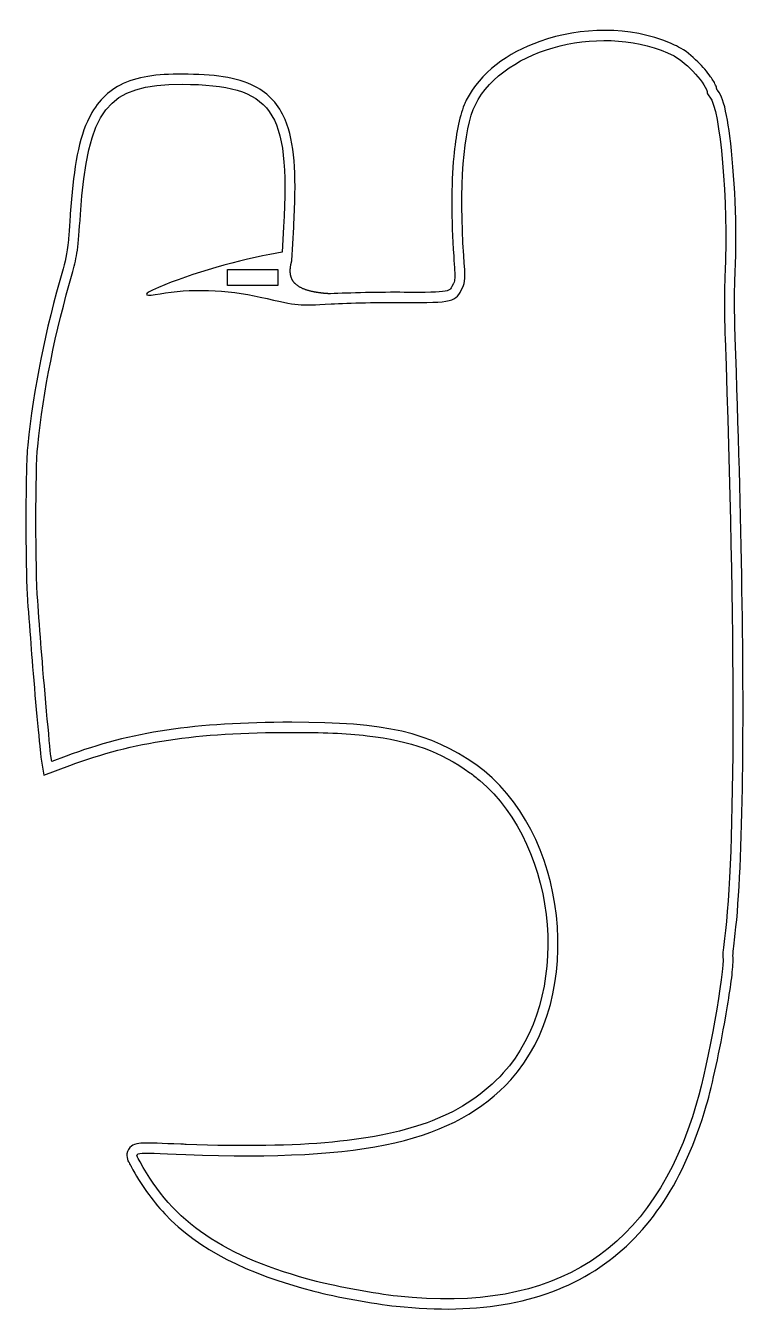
# Model space of a CAD drawing. Header units: millimetres. Extents: x -28 to 43, y -42 to 86.
import ezdxf

# ---------------------------------------------------------------- set-up
doc = ezdxf.new("R2010")
doc.units = ezdxf.units.MM
doc.layers.get('0').update_dxf_attribs({"linetype": 'CONTINUOUS'})

msp = doc.modelspace()

# ---------------------------------------------------------------- linework, layer by layer
for p, q in [((-2.1, 65.67), (-2.24, 63.17)), ((-1.28, 62.33), (-1.1, 65.62)), ((-2.24, 63.17), (-3.45, 62.94)), ((-26.12, 13.16), (-25.84, 11.39)), ((-25.04, 12.75), (-25.13, 13.31)), ((-23.62, 13.28), (-25.04, 12.75)), ((-25.84, 11.39), (-23.27, 12.35))]:
    msp.add_line(p, q)
msp.add_lwpolyline([(-2.66, 59.85), (-7.66, 59.85), (-7.66, 61.45), (-2.66, 61.45)], close=True)
for points, knots in [([(36.99, 83.46), (36.73, 83.6), (36.47, 83.72), (36.2, 83.83), (32.17, 85.56), (27.31, 85.45), (23.25, 84.01), (20.07, 82.88), (17.34, 80.92), (15.98, 78.19)], [-0.9999985, -0.9999985, -0.9999985, -0.9999985, -0.9640125, -0.9640125, -0.9640125, -0.422693, -0.422693, -0.422693, -0.0000006, -0.0000006, -0.0000006, -0.0000006]), ([(40.81, 79.2), (40.78, 79.34), (40.74, 79.46), (40.7, 79.57), (40.57, 79.9), (40.38, 80.2), (40.16, 80.51), (39.82, 81), (39.38, 81.51), (38.9, 81.98), (38.3, 82.58), (37.66, 83.12), (36.99, 83.46)], [-0.9571474, -0.9571474, -0.9571474, -0.9571474, -0.8916082, -0.8916082, -0.8916082, -0.694766, -0.694766, -0.694766, -0.3895321, -0.3895321, -0.3895321, 0, 0, 0, 0]), ([(-12.12, 80.77), (-14.63, 80.79), (-16.64, 80.53), (-18.28, 79.68), (-19.71, 78.94), (-20.79, 77.73), (-21.52, 76.1), (-22.49, 73.92), (-22.94, 70.99), (-23.21, 66.94), (-23.21, 66.94), (-23.21, 66.94), (-23.21, 66.94)], [-1, -1, -1, -1, -0.671734, -0.671734, -0.671734, -0.38465, -0.38465, -0.38465, 0, 0, 0, 0.000002, 0.000002, 0.000002, 0.000002]), ([(-1.1, 65.62), (-1.08, 65.95), (-1.07, 66.28), (-1.05, 66.6), (-0.85, 70.94), (-1, 73.99), (-1.95, 76.27), (-2.56, 77.74), (-3.58, 78.86), (-4.94, 79.56), (-6.75, 80.5), (-9.08, 80.76), (-12.12, 80.77)], [-1, -1, -1, -1, -0.9715, -0.9715, -0.9715, -0.5848394, -0.5848394, -0.5848394, -0.3340108, -0.3340108, -0.3340108, -0.0000008, -0.0000008, -0.0000008, -0.0000008]), ([(40.83, 79.18), (40.83, 79.18), (40.83, 79.18), (40.83, 79.18), (40.82, 79.18), (40.81, 79.19), (40.81, 79.2)], [-1.0000196, -1.0000196, -1.0000196, -1.0000196, -1, -1, -1, -0.8717913, -0.8717913, -0.8717913, -0.8717913]), ([(42.59, 61.18), (42.59, 61.18), (42.59, 61.18), (42.59, 61.19), (42.8, 65.57), (42.54, 70.93), (42.06, 74.63), (41.87, 76.15), (41.64, 77.37), (41.34, 78.24), (41.22, 78.58), (41.11, 78.87), (40.83, 79.18), (40.83, 79.18), (40.83, 79.18), (40.83, 79.18)], [-1.000016, -1.000016, -1.000016, -1.000016, -1, -1, -1, -0.365548, -0.365548, -0.365548, -0.103822, -0.103822, -0.103822, 0, 0, 0, 0.000008, 0.000008, 0.000008, 0.000008]), ([(15.98, 78.19), (15.91, 78.05), (15.85, 77.9), (15.78, 77.75), (15.26, 76.47), (14.94, 74.73), (14.74, 72.62), (14.48, 69.82), (14.47, 66.39), (14.73, 62.77), (14.73, 62.77), (14.73, 62.77), (14.73, 62.77)], [-1, -1, -1, -1, -0.95042, -0.95042, -0.95042, -0.541746, -0.541746, -0.541746, 0, 0, 0, 0.000003, 0.000003, 0.000003, 0.000003]), ([(-23.21, 66.94), (-23.26, 66.15), (-23.31, 65.5), (-23.35, 64.96), (-23.5, 63.24), (-23.62, 62.58), (-23.93, 61.51)], [-0.9999965, -0.9999965, -0.9999965, -0.9999965, -0.7594248, -0.7594248, -0.7594248, 0, 0, 0, 0]), ([(14.73, 62.77), (14.82, 61.58), (14.85, 60.93), (14.84, 60.6), (14.82, 60.29), (14.81, 60.3), (14.7, 60.06)], [-0.9999951, -0.9999951, -0.9999951, -0.9999951, -0.4848851, -0.4848851, -0.4848851, 0, 0, 0, 0]), ([(14.7, 60.06), (14.69, 60.03), (14.68, 60.01), (14.67, 59.99), (14.51, 59.65), (14.41, 59.52), (14.35, 59.47), (14.29, 59.42), (14.21, 59.36), (13.88, 59.3), (13.29, 59.19), (12.03, 59.16), (9.83, 59.18)], [-0.9999725, -0.9999725, -0.9999725, -0.9999725, -0.9808438, -0.9808438, -0.9808438, -0.7085713, -0.7085713, -0.7085713, -0.4580686, -0.4580686, -0.4580686, 0, 0, 0, 0]), ([(42.52, -4.91), (42.94, -1.7), (43.2, 3.4), (43.31, 10.11), (43.49, 21.16), (43.25, 36.54), (42.59, 54.68), (42.59, 54.68), (42.59, 54.68), (42.59, 54.68)], [-1, -1, -1, -1, -0.621969, -0.621969, -0.621969, 0, 0, 0, 0, 0, 0, 0]), ([(-27.43, 44.04), (-27.5, 43.44), (-27.53, 42.47), (-27.56, 41.23), (-27.6, 39.43), (-27.62, 37.11), (-27.6, 34.9), (-27.59, 32.32), (-27.54, 29.91), (-27.44, 28.61)], [-0.9999953, -0.9999953, -0.9999953, -0.9999953, -0.7598488, -0.7598488, -0.7598488, -0.4095972, -0.4095972, -0.4095972, 0, 0, 0, 0]), ([(-27.08, 23.86), (-26.88, 21.18), (-26.41, 15.86), (-26.2, 13.88), (-26.16, 13.54), (-26.14, 13.32), (-26.12, 13.16)], [-0.9999988, -0.9999988, -0.9999988, -0.9999988, -0.1451918, -0.1451918, -0.1451918, -0.0006525, -0.0006525, -0.0006525, -0.0006525]), ([(-23.27, 12.35), (-16.93, 14.71), (-10.9, 15.62), (-1.28, 15.63), (-1.28, 15.63), (-1.28, 15.63), (-1.28, 15.63)], [-1, -1, -1, -1, 0, 0, 0, 0.000001, 0.000001, 0.000001, 0.000001]), ([(-1.28, 15.63), (1.65, 15.64), (4.08, 15.54), (6.17, 15.3), (10.58, 14.79), (13.4, 13.71), (16.33, 11.64)], [-0.9999992, -0.9999992, -0.9999992, -0.9999992, -0.6796317, -0.6796317, -0.6796317, -0.0000024, -0.0000024, -0.0000024, -0.0000024]), ([(16.33, 11.64), (16.33, 11.64), (16.33, 11.64), (16.33, 11.64), (16.67, 11.4), (16.99, 11.14), (17.31, 10.87), (21.2, 7.59), (23.55, 2.14), (23.98, -3.42), (24.4, -8.89), (22.98, -14.42), (19.64, -18.07)], [-1.000002, -1.000002, -1.000002, -1.000002, -1, -1, -1, -0.960482, -0.960482, -0.960482, -0.476042, -0.476042, -0.476042, 0, 0, 0, 0]), ([(42.37, -6.46), (42.37, -6.41), (42.38, -6.24), (42.39, -6.04), (42.42, -5.73), (42.46, -5.32), (42.52, -4.91)], [-0.8637609, -0.8637609, -0.8637609, -0.8637609, -0.5213305, -0.5213305, -0.5213305, -0.0000088, -0.0000088, -0.0000088, -0.0000088]), ([(39.73, -21.34), (40.35, -19.21), (41.09, -15.72), (41.63, -12.64), (42.01, -10.47), (42.3, -8.54), (42.37, -7.36), (42.39, -7.02), (42.41, -6.75), (42.37, -6.46)], [-0.999998, -0.999998, -0.999998, -0.999998, -0.477733, -0.477733, -0.477733, -0.1115457, -0.1115457, -0.1115457, -0.0048309, -0.0048309, -0.0048309, -0.0048309]), ([(19.64, -18.07), (17.76, -20.12), (15.53, -21.67), (12.6, -22.81), (7.3, -24.88), (-0.31, -25.58), (-11.74, -25.15)], [-1, -1, -1, -1, -0.643782, -0.643782, -0.643782, 0, 0, 0, 0]), ([(9.05, -41.16), (17.28, -42.05), (24.01, -40.82), (29.21, -37.3), (34.14, -33.96), (37.61, -28.6), (39.73, -21.34)], [-0.9999984, -0.9999984, -0.9999984, -0.9999984, -0.4867544, -0.4867544, -0.4867544, 0, 0, 0, 0]), ([(-11.74, -25.15), (-11.92, -25.14), (-12.09, -25.14), (-12.26, -25.13), (-14.21, -25.05), (-15.31, -25), (-16.01, -25.02), (-16.31, -25.03), (-16.53, -25.03), (-16.87, -25.16), (-17.04, -25.23), (-17.29, -25.37), (-17.46, -25.65), (-17.62, -25.92), (-17.63, -26.23), (-17.6, -26.43), (-17.55, -26.72), (-17.47, -26.84), (-17.4, -26.95), (-17.32, -27.11), (-17.25, -27.22), (-17.19, -27.34)], [-1, -1, -1, -1, -0.9677974, -0.9677974, -0.9677974, -0.5913244, -0.5913244, -0.5913244, -0.4330457, -0.4330457, -0.4330457, -0.3493908, -0.3493908, -0.3493908, -0.2713472, -0.2713472, -0.2713472, -0.1557096, -0.1557096, -0.1557096, -0.0000198, -0.0000198, -0.0000198, -0.0000198]), ([(-17.19, -27.34), (-16.26, -29.08), (-15.16, -30.63), (-13.86, -32.01), (-10.5, -35.57), (-5.79, -37.93), (0.89, -39.67), (0.89, -39.67), (0.89, -39.67), (0.89, -39.67)], [-1, -1, -1, -1, -0.720454, -0.720454, -0.720454, 0, 0, 0, 0.000005, 0.000005, 0.000005, 0.000005])]:
    msp.add_open_spline(points, degree=3, knots=knots)
for points, degree in [([(16.88, 77.75), (19.72, 83.46), (29.87, 85.95), (36.54, 82.57)], 3), ([(36.54, 82.57), (37.8, 81.93), (39.83, 79.67), (39.83, 78.91)], 3), ([(-22.21, 66.87), (-21.51, 77.29), (-19.55, 79.81), (-12.13, 79.77)], 3), ([(-12.13, 79.77), (-3.18, 79.73), (-1.45, 77.29), (-2.1, 65.67)], 3), ([(39.83, 78.91), (39.83, 78.84), (39.95, 78.66), (40.09, 78.5)], 3), ([(40.09, 78.5), (41.1, 77.38), (41.91, 68.02), (41.59, 61.23)], 3), ([(15.73, 62.84), (15.25, 69.43), (15.7, 75.39), (16.88, 77.75)], 3), ([(-22.97, 61.23), (-22.55, 62.69), (-22.43, 63.59), (-22.21, 66.87)], 3), ([(-3.45, 62.94), (-7.29, 62.22), (-12.06, 60.77), (-15.08, 59.4)], 3), ([(15.61, 59.64), (15.89, 60.23), (15.9, 60.52), (15.73, 62.84)], 3), ([(-23.93, 61.51), (-25.73, 55.29), (-26.84, 49.73), (-27.43, 44.04)], 3), ([(2.54, 59.03), (2.25, 59.05), (1.68, 59.09), (0.89, 59.19), (-0.08, 59.42), (-1.03, 59.92), (-1.46, 60.6), (-1.5, 61.36), (-1.38, 61.99), (-1.28, 62.33)], 5), ([(-26.44, 43.93), (-25.86, 49.57), (-24.75, 55.06), (-22.97, 61.23)], 3), ([(41.59, 61.23), (41.51, 59.71), (41.52, 56.74), (41.59, 54.64)], 3), ([(42.59, 54.68), (42.52, 56.74), (42.51, 59.72), (42.59, 61.18)], 3), ([(-15.08, 59.4), (-16.13, 58.92), (-15.78, 58.76), (-14.31, 59.04)], 3), ([(-14.31, 59.04), (-11.52, 59.57), (-7.66, 59.45), (-4.41, 58.71)], 3), ([(-4.41, 58.71), (-0.43, 57.82), (-0.75, 57.85), (2.6, 58.04)], 3), ([(9.83, 59.18), (7.56, 59.2), (4.32, 59.13), (2.54, 59.03)], 3), ([(9.82, 58.18), (14.64, 58.14), (14.94, 58.22), (15.61, 59.64)], 3), ([(2.6, 58.04), (4.33, 58.13), (7.58, 58.2), (9.82, 58.18)], 3), ([(41.59, 54.64), (42.64, 25.5), (42.62, 3.48), (41.53, -4.78)], 3), ([(-26.44, 28.68), (-26.67, 31.69), (-26.67, 41.76), (-26.44, 43.93)], 3), ([(-27.44, 28.61), (-27.34, 27.33), (-27.18, 25.19), (-27.08, 23.86)], 3), ([(-26.08, 23.93), (-26.18, 25.27), (-26.35, 27.41), (-26.44, 28.68)], 3), ([(-25.13, 13.31), (-25.24, 14.04), (-25.85, 20.82), (-26.08, 23.93)], 3), ([(-1.28, 16.63), (-10.96, 16.62), (-17.16, 15.69), (-23.62, 13.28)], 3), ([(16.91, 12.45), (12.42, 15.62), (7.95, 16.65), (-1.28, 16.63)], 3), ([(20.38, -18.75), (27.9, -10.52), (26.06, 5.98), (16.91, 12.45)], 3), ([(41.53, -4.78), (41.42, -5.59), (41.35, -6.39), (41.37, -6.56)], 3), ([(41.37, -6.56), (41.57, -7.94), (39.92, -17.14), (38.77, -21.06)], 3), ([(-11.77, -26.15), (6.06, -26.83), (14.84, -24.81), (20.38, -18.75)], 3), ([(38.77, -21.06), (34.5, -35.66), (24.88, -41.87), (9.16, -40.17)], 3), ([(-16.3, -26.87), (-16.84, -25.85), (-17.36, -25.94), (-11.77, -26.15)], 3), ([(1.14, -38.7), (-7.99, -36.33), (-13.12, -32.85), (-16.3, -26.87)], 3), ([(9.16, -40.17), (6.98, -39.93), (3.23, -39.25), (1.14, -38.7)], 3), ([(0.89, -39.67), (3.07, -40.24), (6.79, -40.92), (9.05, -41.16)], 3)]:
    msp.add_open_spline(points, degree=degree)

doc.saveas('drawing.dxf')
